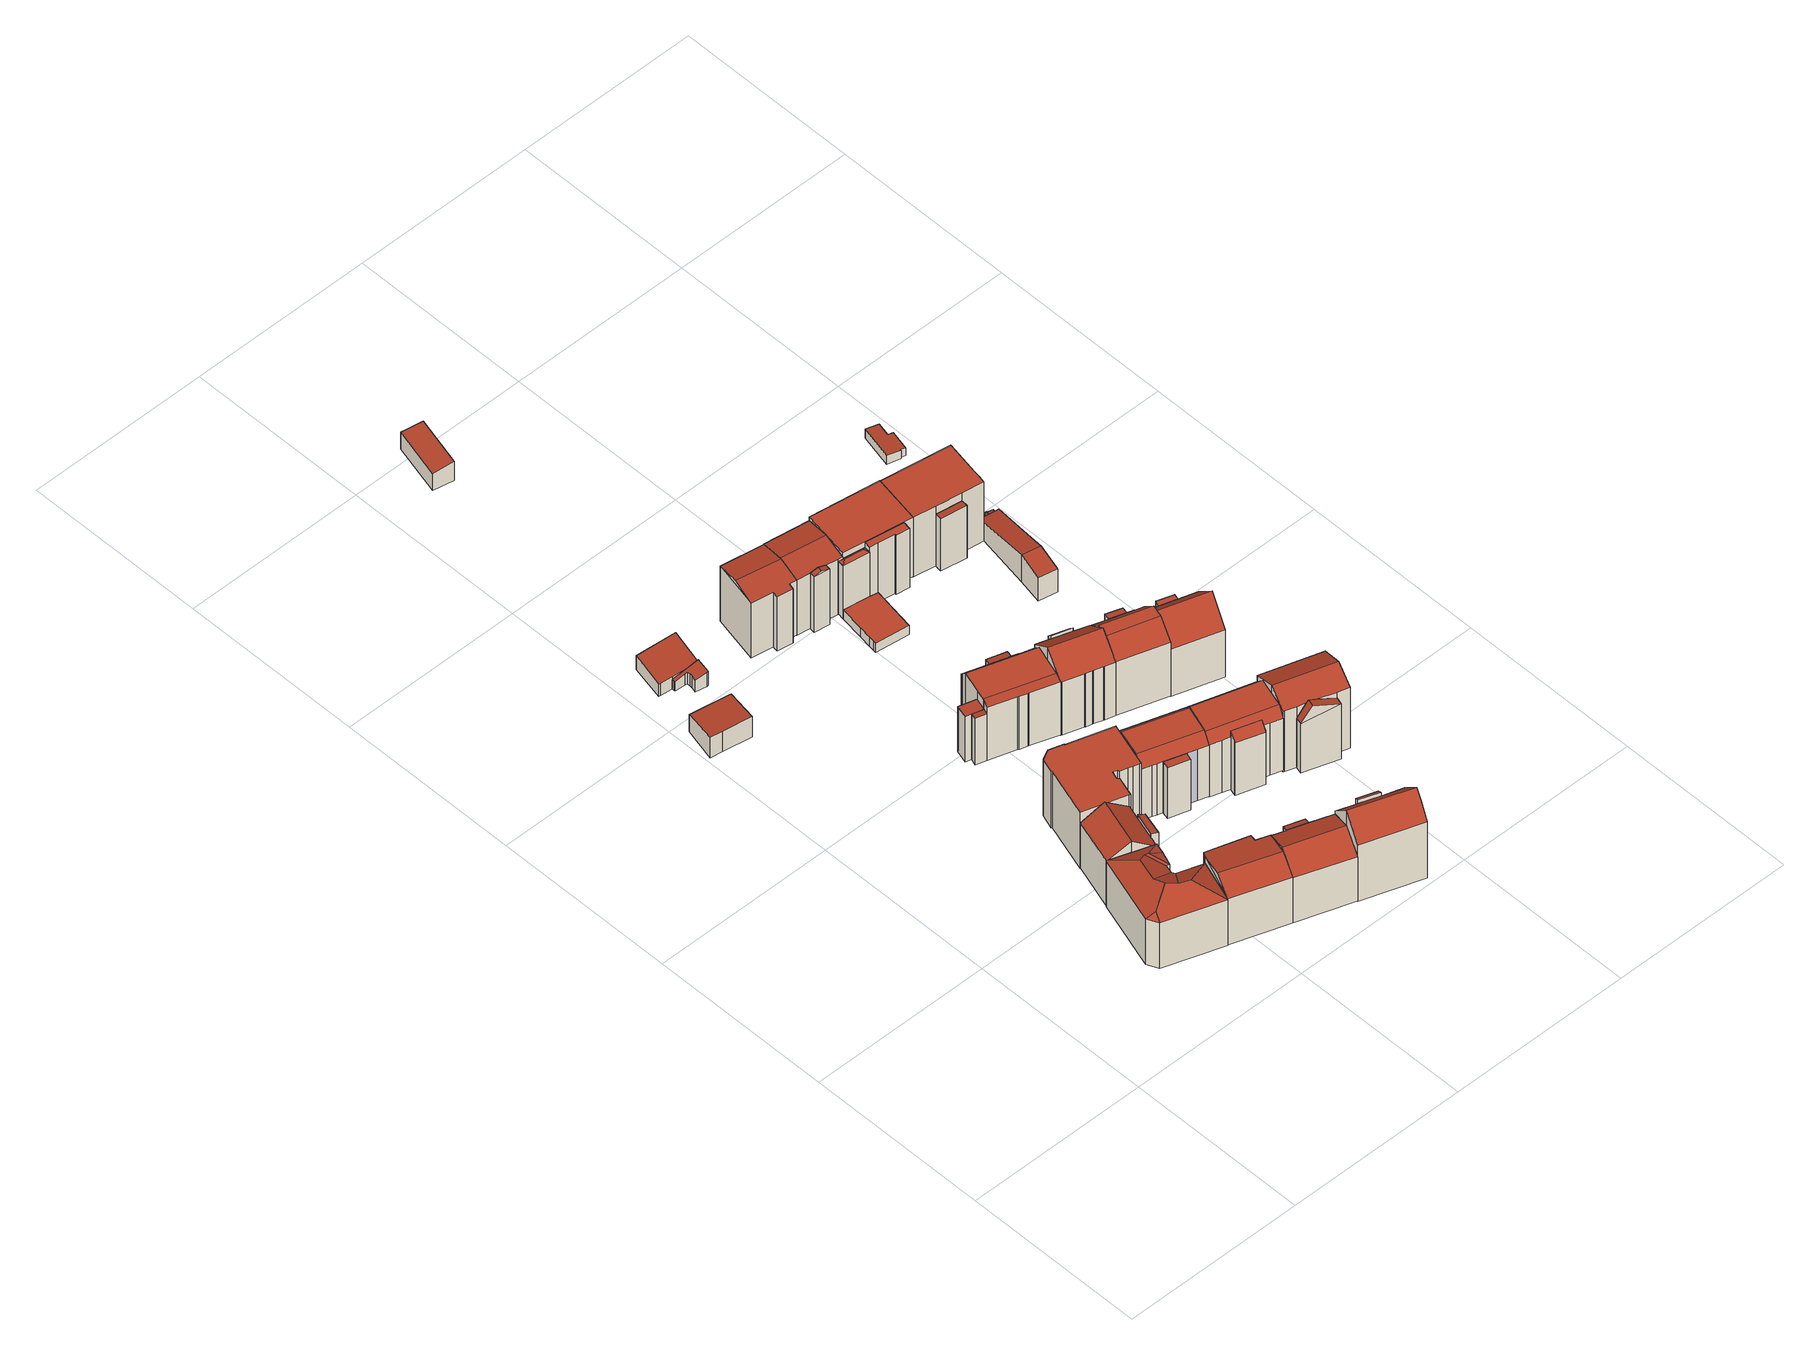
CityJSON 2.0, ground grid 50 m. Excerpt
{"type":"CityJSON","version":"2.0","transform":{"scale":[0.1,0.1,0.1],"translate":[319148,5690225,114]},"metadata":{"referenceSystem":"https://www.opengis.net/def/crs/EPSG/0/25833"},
"CityObjects":{
"building1":{"type":"Building","attributes":{"Dachtyp_tdc":"tdcFreeFormRoof","Gemeindeschluessel":14713000,"Dachneigung":29.06,"QualitaetDacherkennung":22,"Geometrietyp2DReferenz":"3000","function":"31001_9998","roofType":"5000","measuredHeight":18.63},"geometry":[{"type":"MultiSurface","lod":"2","boundaries":[[[0,1,2,3]],[[4,5,0,3,6]],[[7,8,4,6,9]],[[10,7,9,11]],[[12,10,11]],[[10,12,13]],[[14,8,7,10,13,15]],[[14,15,16]],[[17,5,4,8,14,16,18]],[[17,18,19]],[[20,21,22,23,24,25,26,27,28,29,30,31,32]],[[33,34,31,30]],[[34,19,32,31]],[[19,18,20,32]],[[35,1,0,5,17,19,34]],[[35,34,33]],[[1,35,33,2]],[[18,16,21,20]],[[16,15,22,21]],[[15,13,23,22]],[[13,12,24,23]],[[12,11,25,24]],[[11,9,26,25]],[[9,6,27,26]],[[6,3,28,27]],[[3,2,29,28]],[[2,33,30,29]]],"semantics":{"surfaces":[{"type":"RoofSurface"},{"type":"GroundSurface"},{"type":"WallSurface"}],"values":[0,0,0,0,0,0,0,0,0,0,1,2,2,2,0,0,0,2,2,2,2,2,2,2,2,2,2]}}]},
"building2":{"type":"Building","attributes":{"Dachtyp_tdc":"tdcPolyFlatRoof","Gemeindeschluessel":14713000,"Dachneigung":6.32,"QualitaetDacherkennung":71,"Geometrietyp2DReferenz":"3000","function":"31001_9998","roofType":"2100","measuredHeight":6.54},"geometry":[{"type":"MultiSurface","lod":"2","boundaries":[[[36,37,38,39]],[[37,40,41,38]],[[40,42,43,41]],[[42,44,45,43]],[[44,46,47,45]],[[46,36,39,47]],[[46,44,42,40,37,36]],[[39,38,41,43,45,47]]],"semantics":{"surfaces":[{"type":"WallSurface"},{"type":"RoofSurface"},{"type":"GroundSurface"}],"values":[0,0,0,0,0,0,1,2]}}]},
"building3":{"type":"Building","attributes":{"Gemeindeschluessel":14713000,"Geometrietyp2DReferenz":"3000","function":"31001_9998","roofType":"9999"},"children":["building3-1","building3-2"]},
"building3-1":{"type":"BuildingPart","attributes":{"Dachtyp_tdc":"tdcPolyFlatRoof","Dachneigung":18.7,"QualitaetDacherkennung":72,"Geometrietyp2DReferenz":"3000","roofType":"2100","measuredHeight":15.32},"parents":["building3"],"geometry":[{"type":"MultiSurface","lod":"2","boundaries":[[[48,49,50,51,52]],[[53,54,55]],[[53,56,57,54]],[[56,48,52,57]],[[56,53,58,49,48]],[[52,51,59,54,57]],[[60,50,49,58]],[[60,59,51,50]],[[53,55,60,58]],[[55,54,59,60]]],"semantics":{"surfaces":[{"type":"WallSurface"},{"type":"RoofSurface"},{"type":"GroundSurface"},{"type":"ClosureSurface"}],"values":[0,0,0,0,1,2,0,3,0,3]}}]},
"building3-2":{"type":"BuildingPart","attributes":{"Dachtyp_tdc":"tdcGableRoof","Dachneigung":34.85,"QualitaetDacherkennung":72,"Geometrietyp2DReferenz":"3000","roofType":"3100","measuredHeight":18.35},"parents":["building3"],"geometry":[{"type":"MultiSurface","lod":"2","boundaries":[[[50,61,23,51]],[[61,62,63,23]],[[62,64,22,63]],[[64,65,66,22]],[[65,67,68,66]],[[67,69,70,68]],[[69,71,54,70]],[[71,55,54]],[[67,65,64,62]],[[62,61,50,60,55,71,69,67]],[[59,51,23,63,22,66,68,70,54]],[[60,59,54,55]],[[50,51,59,60]]],"semantics":{"surfaces":[{"type":"WallSurface"},{"type":"RoofSurface"},{"type":"GroundSurface"},{"type":"ClosureSurface"}],"values":[0,0,0,0,0,0,0,0,1,1,2,3,3]}}]},
"building4":{"type":"Building","attributes":{"Dachtyp_tdc":"tdcFreeFormRoof","Gemeindeschluessel":14713000,"Dachneigung":10.19,"QualitaetDacherkennung":43,"Geometrietyp2DReferenz":"3000","function":"31001_9998","roofType":"5000","measuredHeight":18.12},"geometry":[{"type":"MultiSurface","lod":"2","boundaries":[[[72,73,74,75]],[[73,33,30,74]],[[33,76,29,30]],[[76,77,78,29]],[[77,79,80,78]],[[79,81,82,80]],[[81,72,75,82]],[[73,83,84,33]],[[83,72,81,79,77,76,84]],[[76,33,84]],[[73,72,83]],[[75,74,30,29,78,80,82]]],"semantics":{"surfaces":[{"type":"WallSurface"},{"type":"RoofSurface"},{"type":"GroundSurface"}],"values":[0,0,0,0,0,0,0,1,1,0,0,2]}}]},
"building5":{"type":"Building","attributes":{"Gemeindeschluessel":14713000,"Geometrietyp2DReferenz":"3000","function":"31001_9998","roofType":"9999"},"children":["building5-1","building5-2"]},
"building5-1":{"type":"BuildingPart","attributes":{"Dachtyp_tdc":"tdcPolyFlatRoof","Dachneigung":11.59,"QualitaetDacherkennung":57,"Geometrietyp2DReferenz":"3000","roofType":"2100","measuredHeight":4.47},"parents":["building5"],"geometry":[{"type":"MultiSurface","lod":"2","boundaries":[[[85,86,87,88,89]],[[86,90,91,87]],[[90,92,93,91]],[[92,94,95,93]],[[94,96,97,95]],[[96,98,99,97]],[[98,100,101,99]],[[100,102,103,101]],[[102,104,105,103]],[[104,106,107,105]],[[106,104,102,100,98,96,94,92,90,86,85,108]],[[88,87,91,93,95,97,99,101,103,105,107]],[[89,108,85]],[[88,107,106,108,89]]],"semantics":{"surfaces":[{"type":"WallSurface"},{"type":"RoofSurface"},{"type":"GroundSurface"},{"type":"ClosureSurface"}],"values":[0,0,0,0,0,0,0,0,0,0,1,2,0,3]}}]},
"building5-2":{"type":"BuildingPart","attributes":{"Dachtyp_tdc":"tdcPolyFlatRoof","Dachneigung":3.68,"QualitaetDacherkennung":69,"Geometrietyp2DReferenz":"3000","roofType":"2100","measuredHeight":4.4},"parents":["building5"],"geometry":[{"type":"MultiSurface","lod":"2","boundaries":[[[109,89,88,110]],[[111,107,106]],[[111,112,113,107]],[[112,114,115,113]],[[114,116,117,115]],[[116,109,110,117]],[[116,114,112,111,108,89,109]],[[110,88,107,113,115,117]],[[106,108,111]],[[107,88,89,108,106]]],"semantics":{"surfaces":[{"type":"WallSurface"},{"type":"RoofSurface"},{"type":"GroundSurface"},{"type":"ClosureSurface"}],"values":[0,0,0,0,0,0,1,2,0,3]}}]},
"building6":{"type":"Building","attributes":{"Dachtyp_tdc":"tdcPolyFlatRoof","Gemeindeschluessel":14713000,"Dachneigung":0,"QualitaetDacherkennung":52,"Geometrietyp2DReferenz":"3000","function":"31001_9998","roofType":"1000","measuredHeight":18.14},"geometry":[{"type":"MultiSurface","lod":"2","boundaries":[[[118,119,120,121]],[[119,122,123,120]],[[122,124,125,123]],[[124,126,127,125]],[[126,128,129,127]],[[128,130,131,129]],[[130,132,133,131]],[[132,134,135,133]],[[134,136,137,135]],[[136,138,139,137]],[[138,140,141,139]],[[140,142,143,141]],[[142,144,145,143]],[[144,146,147,145]],[[146,148,149,147]],[[148,150,151,149]],[[150,152,153,151]],[[152,154,155,153]],[[154,118,121,155]],[[154,152,150,148,146,144,142,140,138,136,134,132,130,128,126,124,122,119,118]],[[121,120,123,125,127,129,131,133,135,137,139,141,143,145,147,149,151,153,155]]],"semantics":{"surfaces":[{"type":"WallSurface"},{"type":"RoofSurface"},{"type":"GroundSurface"}],"values":[0,0,0,0,0,0,0,0,0,0,0,0,0,0,0,0,0,0,0,1,2]}}]},
"building7":{"type":"Building","attributes":{"Gemeindeschluessel":14713000,"Geometrietyp2DReferenz":"3000","function":"31001_9998","roofType":"9999"},"children":["building7-1","building7-2"]},
"building7-1":{"type":"BuildingPart","attributes":{"Dachtyp_tdc":"tdcPolyFlatRoof","Dachneigung":17.5,"QualitaetDacherkennung":66,"Geometrietyp2DReferenz":"3000","roofType":"2100","measuredHeight":16.53},"parents":["building7"],"geometry":[{"type":"MultiSurface","lod":"2","boundaries":[[[156,157,158,159]],[[160,161,162,163]],[[161,156,159,162]],[[161,160,157,156]],[[159,158,163,162]],[[163,158,157,160]]],"semantics":{"surfaces":[{"type":"WallSurface"},{"type":"RoofSurface"},{"type":"GroundSurface"},{"type":"ClosureSurface"}],"values":[0,0,0,1,2,3]}}]},
"building7-2":{"type":"BuildingPart","attributes":{"Dachtyp_tdc":"tdcGableRoof","Dachneigung":35.8,"QualitaetDacherkennung":86,"Geometrietyp2DReferenz":"3000","roofType":"3100","measuredHeight":18.59},"parents":["building7"],"geometry":[{"type":"MultiSurface","lod":"2","boundaries":[[[164,165,158,157]],[[164,166,167,165]],[[166,168,169,167]],[[168,170,171,169]],[[170,172,173,171]],[[172,174,175,173]],[[174,176,177,175]],[[176,160,163,177]],[[172,170,168,166]],[[166,164,157,160,176,174,172]],[[163,158,165,167,169,171,173,175,177]],[[157,158,163,160]]],"semantics":{"surfaces":[{"type":"WallSurface"},{"type":"RoofSurface"},{"type":"GroundSurface"},{"type":"ClosureSurface"}],"values":[0,0,0,0,0,0,0,0,1,1,2,3]}}]},
"building8":{"type":"Building","attributes":{"Gemeindeschluessel":14713000,"Geometrietyp2DReferenz":"3000","function":"31001_9998","roofType":"9999"},"children":["building8-1","building8-2","building8-3","building8-4"]},
"building8-1":{"type":"BuildingPart","attributes":{"Dachtyp_tdc":"tdcCutGableRoof","Dachneigung":0.304,"QualitaetDacherkennung":62,"Geometrietyp2DReferenz":"3000","roofType":"9999","measuredHeight":17.68},"parents":["building8"],"geometry":[{"type":"MultiSurface","lod":"2","boundaries":[[[178,179,180]],[[178,181,182,179]],[[183,184,185,186,187,188,189,190,191]],[[192,193,194,195,196,197,198,181]],[[191,192,181,178,183]],[[182,199,200,201,202,203,204,205,206,207,208,209,210,211,212,213,214,179]],[[181,198,199,182]],[[198,197,200,199]],[[197,196,201,200]],[[196,195,202,201]],[[194,193,204,203]],[[193,192,205,204]],[[192,191,206,205]],[[191,190,207,206]],[[190,189,208,207]],[[189,188,209,208]],[[188,187,210,209]],[[187,186,211,210]],[[186,185,215,212,211]],[[180,216,183,178]],[[179,214,216,180]],[[194,203,202,195]],[[217,215,185,184,218]],[[217,213,212,215]],[[216,218,184,183]],[[213,217,218,216,214]]],"semantics":{"surfaces":[{"type":"WallSurface"},{"type":"RoofSurface"},{"type":"GroundSurface"},{"type":"ClosureSurface"}],"values":[0,0,1,1,1,2,0,0,0,0,0,0,0,0,0,0,0,0,0,0,3,3,0,3,0,3]}}]},
"building8-2":{"type":"BuildingPart","attributes":{"Dachtyp_tdc":"tdcPolyFlatRoof","Dachneigung":9.17,"QualitaetDacherkennung":24,"Geometrietyp2DReferenz":"3000","roofType":"2100","measuredHeight":14.98},"parents":["building8"],"geometry":[{"type":"MultiSurface","lod":"2","boundaries":[[[215,219,220,212]],[[219,221,222,223,220]],[[221,219,215,217,224]],[[213,212,220,223]],[[212,213,217,215]],[[224,222,221]],[[213,223,222,224,217]]],"semantics":{"surfaces":[{"type":"WallSurface"},{"type":"RoofSurface"},{"type":"GroundSurface"},{"type":"ClosureSurface"}],"values":[0,0,1,2,3,0,3]}}]},
"building8-3":{"type":"BuildingPart","attributes":{"Dachtyp_tdc":"tdcPolyFlatRoof","Dachneigung":3,"QualitaetDacherkennung":56,"Geometrietyp2DReferenz":"3000","roofType":"2100","measuredHeight":14.78},"parents":["building8"],"geometry":[{"type":"MultiSurface","lod":"2","boundaries":[[[225,180,179,226]],[[222,227,228,223]],[[227,225,226,228]],[[227,222,224,218,216,180,225]],[[226,179,214,213,223,228]],[[214,179,180,216]],[[213,214,216,218,217]],[[224,217,218]],[[222,223,213,217,224]]],"semantics":{"surfaces":[{"type":"WallSurface"},{"type":"RoofSurface"},{"type":"GroundSurface"},{"type":"ClosureSurface"}],"values":[0,0,0,1,2,3,3,0,3]}}]},
"building8-4":{"type":"BuildingPart","attributes":{"Dachtyp_tdc":"tdcPolyFlatRoof","Dachneigung":8.2,"QualitaetDacherkennung":64,"Geometrietyp2DReferenz":"3000","roofType":"2100","measuredHeight":15.53},"parents":["building8"],"geometry":[{"type":"MultiSurface","lod":"2","boundaries":[[[229,202,195]],[[229,230,231,202]],[[230,232,233,231]],[[232,234,235,236,233]],[[237,194,203,194]],[[234,232,230,229,237]],[[236,202,231,233,236,203]],[[229,195,235,194,237]],[[235,236,203,194]],[[195,202,236,235]],[[194,235,234,237]]],"semantics":{"surfaces":[{"type":"WallSurface"},{"type":"RoofSurface"},{"type":"GroundSurface"},{"type":"ClosureSurface"}],"values":[0,0,0,0,0,1,2,0,3,3,0]}}]},
"building9":{"type":"Building","attributes":{"Dachtyp_tdc":"tdcFreeFormRoof","Gemeindeschluessel":14713000,"Dachneigung":11.54,"QualitaetDacherkennung":62,"Geometrietyp2DReferenz":"3000","function":"31001_9998","roofType":"5000","measuredHeight":18.93},"geometry":[{"type":"MultiSurface","lod":"2","boundaries":[[[238,239,240,241]],[[239,242,243,240]],[[242,244,245,243]],[[244,246,247,245]],[[246,248,249,247]],[[248,250,251,249]],[[250,252,253,251]],[[252,238,241,253]],[[239,238,252,250,248,254,255,242]],[[254,246,244,255]],[[244,242,255]],[[248,246,254]],[[241,240,243,245,247,249,251,253]]],"semantics":{"surfaces":[{"type":"WallSurface"},{"type":"RoofSurface"},{"type":"GroundSurface"}],"values":[0,0,0,0,0,0,0,0,1,1,0,0,2]}}]},
"building10":{"type":"Building","attributes":{"Gemeindeschluessel":14713000,"Geometrietyp2DReferenz":"3000","function":"31001_9998","roofType":"9999"},"children":["building10-1","building10-2"]},
"building10-1":{"type":"BuildingPart","attributes":{"Dachtyp_tdc":"tdcCutGableRoof","Dachneigung":0.25,"QualitaetDacherkennung":69,"Geometrietyp2DReferenz":"3000","roofType":"9999","measuredHeight":18.93},"parents":["building10"],"geometry":[{"type":"MultiSurface","lod":"2","boundaries":[[[256,257,258,259]],[[257,260,261,258]],[[260,262,263,261]],[[262,264,265,263]],[[264,266,267,265]],[[268,269,270,271]],[[269,272,273,270]],[[272,274,275,273]],[[274,276,277,275]],[[276,278,279,277]],[[278,280,281,279]],[[280,256,259,281]],[[260,257,256,280]],[[278,276,274,272,269,268,266,264,262]],[[280,278,262,260]],[[259,258,261,263,265,267,271,270,273,275,277,279,281]],[[268,271,267,266]]],"semantics":{"surfaces":[{"type":"WallSurface"},{"type":"RoofSurface"},{"type":"GroundSurface"},{"type":"ClosureSurface"}],"values":[0,0,0,0,0,0,0,0,0,0,0,0,1,1,1,2,3]}}]},
"building10-2":{"type":"BuildingPart","attributes":{"Dachtyp_tdc":"tdcPolyFlatRoof","Dachneigung":5.76,"QualitaetDacherkennung":50,"Geometrietyp2DReferenz":"3000","roofType":"2100","measuredHeight":16.48},"parents":["building10"],"geometry":[{"type":"MultiSurface","lod":"2","boundaries":[[[282,283,284,285,286]],[[283,287,288,284]],[[287,289,290,288]],[[289,291,268,271,290]],[[292,266,267,266]],[[291,289,287,283,282,292]],[[285,284,288,290,271,293,267]],[[286,266,292,282]],[[285,267,266,286]],[[266,294,268,291,292]],[[267,293,294,266]],[[293,271,268,294]]],"semantics":{"surfaces":[{"type":"WallSurface"},{"type":"RoofSurface"},{"type":"GroundSurface"},{"type":"ClosureSurface"}],"values":[0,0,0,0,0,1,2,0,3,0,3,3]}}]},
"building11":{"type":"Building","attributes":{"Gemeindeschluessel":14713000,"Geometrietyp2DReferenz":"3000","function":"31001_9998","roofType":"9999"},"children":["building11-1","building11-2"]},
"building11-1":{"type":"BuildingPart","attributes":{"Dachtyp_tdc":"tdcGableRoof","Dachneigung":44.8,"QualitaetDacherkennung":80,"Geometrietyp2DReferenz":"3000","roofType":"3100","measuredHeight":23.71},"parents":["building11"],"geometry":[{"type":"MultiSurface","lod":"2","boundaries":[[[295,296,297,298]],[[296,299,300,297]],[[299,301,302,300]],[[301,303,304,302]],[[303,305,306,304]],[[299,296,295,307,308,309,310]],[[310,305,303,301,299]],[[306,311,312,313,314,298,297,300,302,304]],[[305,310,311,306]],[[310,309,312,311]],[[309,308,313,312]],[[308,307,314,313]],[[298,314,307,295]]],"semantics":{"surfaces":[{"type":"WallSurface"},{"type":"RoofSurface"},{"type":"GroundSurface"},{"type":"ClosureSurface"}],"values":[0,0,0,0,0,1,1,2,0,0,0,0,3]}}]},
"building11-2":{"type":"BuildingPart","attributes":{"Dachtyp_tdc":"tdcPolyFlatRoof","Dachneigung":30.59,"QualitaetDacherkennung":71,"Geometrietyp2DReferenz":"3000","roofType":"2100","measuredHeight":18.54},"parents":["building11"],"geometry":[{"type":"MultiSurface","lod":"2","boundaries":[[[315,316,295,298,317]],[[318,319,320,314,307]],[[319,315,317,320]],[[319,318,316,315]],[[317,298,314,320]],[[318,307,295,316]],[[307,314,298,295]]],"semantics":{"surfaces":[{"type":"WallSurface"},{"type":"RoofSurface"},{"type":"GroundSurface"},{"type":"ClosureSurface"}],"values":[0,0,0,1,2,0,3]}}]},
"building12":{"type":"Building","attributes":{"Dachtyp_tdc":"tdcPolyFlatRoof","Gemeindeschluessel":14713000,"Dachneigung":5.72,"QualitaetDacherkennung":78,"Geometrietyp2DReferenz":"3000","function":"31001_9998","roofType":"2100","measuredHeight":5.97},"geometry":[{"type":"MultiSurface","lod":"2","boundaries":[[[321,322,323,324]],[[322,325,326,323]],[[325,327,328,326]],[[327,329,330,328]],[[329,321,324,330]],[[329,327,325,322,321]],[[324,323,326,328,330]]],"semantics":{"surfaces":[{"type":"WallSurface"},{"type":"RoofSurface"},{"type":"GroundSurface"}],"values":[0,0,0,0,0,1,2]}}]},
"building13":{"type":"Building","attributes":{"Gemeindeschluessel":14713000,"Geometrietyp2DReferenz":"3000","function":"31001_9998","roofType":"9999"},"children":["building13-1","building13-2"]},
"building13-1":{"type":"BuildingPart","attributes":{"Dachtyp_tdc":"tdcHipAndGableRoof","Dachneigung":11.85,"QualitaetDacherkennung":73,"Geometrietyp2DReferenz":"3000","roofType":"5000","measuredHeight":19.07},"parents":["building13"],"geometry":[{"type":"MultiSurface","lod":"2","boundaries":[[[331,248,332,333]],[[248,334,335,332]],[[334,336,337,335]],[[336,338,339,337]],[[338,340,341,339]],[[340,342,343,341]],[[342,344,345,343]],[[340,338,346]],[[338,336,334,346]],[[334,248,331,344,342,340,346]],[[333,332,335,337,339,341,343,345]],[[333,345,344,331]]],"semantics":{"surfaces":[{"type":"WallSurface"},{"type":"RoofSurface"},{"type":"GroundSurface"},{"type":"ClosureSurface"}],"values":[0,0,0,0,0,0,0,1,1,1,2,3]}}]},
"building13-2":{"type":"BuildingPart","attributes":{"Dachtyp_tdc":"tdcGableRoof","Dachneigung":14.71,"QualitaetDacherkennung":30,"Geometrietyp2DReferenz":"3000","roofType":"3100","measuredHeight":18.51},"parents":["building13"],"geometry":[{"type":"MultiSurface","lod":"2","boundaries":[[[347,348,349,345,344]],[[348,350,351,349]],[[350,352,331,333,351]],[[350,348,353]],[[347,352,354]],[[348,347,354,353]],[[352,350,353,354]],[[345,349,351,333]],[[344,331,352,347]],[[344,345,333,331]]],"semantics":{"surfaces":[{"type":"WallSurface"},{"type":"RoofSurface"},{"type":"GroundSurface"},{"type":"ClosureSurface"}],"values":[0,0,0,0,0,1,1,2,0,3]}}]},
"building14":{"type":"Building","attributes":{"Gemeindeschluessel":14713000,"Geometrietyp2DReferenz":"3000","function":"31001_9998","roofType":"9999"},"children":["building14-1","building14-2"]},
"building14-1":{"type":"BuildingPart","attributes":{"Dachtyp_tdc":"tdcPolyFlatRoof","Dachneigung":46.8,"QualitaetDacherkennung":41,"Geometrietyp2DReferenz":"3000","roofType":"2100","measuredHeight":17.59},"parents":["building14"],"geometry":[{"type":"MultiSurface","lod":"2","boundaries":[[[355,356,357,358,359]],[[360,361,362,363,364]],[[361,355,359,362]],[[361,360,356,355]],[[359,358,363,362]],[[364,357,356,360]],[[364,363,358,357]]],"semantics":{"surfaces":[{"type":"WallSurface"},{"type":"RoofSurface"},{"type":"GroundSurface"},{"type":"ClosureSurface"}],"values":[0,0,0,1,2,0,3]}}]},
"building14-2":{"type":"BuildingPart","attributes":{"Dachtyp_tdc":"tdcGableRoof","Dachneigung":39.15,"QualitaetDacherkennung":59,"Geometrietyp2DReferenz":"3000","roofType":"3100","measuredHeight":22.19},"parents":["building14"],"geometry":[{"type":"MultiSurface","lod":"2","boundaries":[[[365,366,367,368]],[[366,369,370,367]],[[369,371,372,370]],[[371,373,374,372]],[[373,375,376,374]],[[375,377,378,376]],[[377,379,380,378]],[[379,381,382,380]],[[381,383,384,382]],[[383,364,363,384]],[[357,385,386,358]],[[385,387,388,386]],[[387,389,390,388]],[[389,391,392,390]],[[391,393,394,392]],[[393,365,368,394]],[[389,387,385,357,364,383,381,379]],[[379,377,375,373,371,369,366,365,393,391,389]],[[368,367,370,372,374,376,378,380,382,384,363,358,386,388,390,392,394]],[[358,363,364,357]]],"semantics":{"surfaces":[{"type":"WallSurface"},{"type":"RoofSurface"},{"type":"GroundSurface"},{"type":"ClosureSurface"}],"values":[0,0,0,0,0,0,0,0,0,0,0,0,0,0,0,0,1,1,2,3]}}]},
"building15":{"type":"Building","attributes":{"Gemeindeschluessel":14713000,"Geometrietyp2DReferenz":"3000","function":"31001_9998","roofType":"9999"},"children":["building15-1","building15-2"]},
"building15-1":{"type":"BuildingPart","attributes":{"Dachtyp_tdc":"tdcPolyFlatRoof","Dachneigung":0,"QualitaetDacherkennung":72,"Geometrietyp2DReferenz":"3000","roofType":"1000","measuredHeight":2.94},"parents":["building15"],"geometry":[{"type":"MultiSurface","lod":"2","boundaries":[[[395,396,397,398]],[[396,399,400,397]],[[399,401,402,400]],[[401,403,404,402]],[[403,405,406,404]],[[405,407,408,406]],[[407,409,410,408]],[[409,411,412,410]],[[411,409,407,405,403,401,399,396,395]],[[398,397,400,402,404,406,408,410,412]],[[398,412,411,395]]],"semantics":{"surfaces":[{"type":"WallSurface"},{"type":"RoofSurface"},{"type":"GroundSurface"},{"type":"ClosureSurface"}],"values":[0,0,0,0,0,0,0,0,1,2,3]}}]},
"building15-2":{"type":"BuildingPart","attributes":{"Dachtyp_tdc":"tdcFreeFormRoof","Dachneigung":37.82,"QualitaetDacherkennung":9,"Geometrietyp2DReferenz":"3000","roofType":"5000","measuredHeight":17.73},"parents":["building15"],"geometry":[{"type":"MultiSurface","lod":"2","boundaries":[[[413,414,415]],[[414,416,417,415]],[[418,419,398,412,420]],[[421,422,419,418]],[[422,416,395,398,419]],[[414,413,420,412,411]],[[413,421,418,420]],[[416,422,417]],[[422,421,413,415,417]],[[414,411,395,416]],[[411,412,398,395]]],"semantics":{"surfaces":[{"type":"RoofSurface"},{"type":"GroundSurface"},{"type":"WallSurface"},{"type":"ClosureSurface"}],"values":[0,0,1,2,2,2,2,0,0,2,3]}}]},
"building16":{"type":"Building","attributes":{"Gemeindeschluessel":14713000,"Geometrietyp2DReferenz":"3000","function":"31001_9998","roofType":"9999"},"children":["building16-1","building16-2"]},
"building16-1":{"type":"BuildingPart","attributes":{"Dachtyp_tdc":"tdcCutGableRoof","Dachneigung":1.59,"QualitaetDacherkennung":69,"Geometrietyp2DReferenz":"3000","roofType":"9999","measuredHeight":19.47},"parents":["building16"],"geometry":[{"type":"MultiSurface","lod":"2","boundaries":[[[423,424,425,426,427,428,429,430]],[[431,432,433,427,426]],[[428,427,433,434]],[[435,432,431,426,425]],[[436,437,438,439,440,441,442,443]],[[435,425,437,436]],[[425,424,438,437]],[[424,423,439,438]],[[430,429,441,440]],[[429,428,442,441]],[[428,434,443,442]],[[434,435,436,443]],[[434,433,432,435]],[[423,430,440,439]]],"semantics":{"surfaces":[{"type":"RoofSurface"},{"type":"WallSurface"},{"type":"GroundSurface"},{"type":"ClosureSurface"}],"values":[0,0,1,1,2,1,1,1,1,1,1,1,0,3]}}]},
"building16-2":{"type":"BuildingPart","attributes":{"Dachtyp_tdc":"tdcPolyFlatRoof","Dachneigung":42.98,"QualitaetDacherkennung":43,"Geometrietyp2DReferenz":"3000","roofType":"2100","measuredHeight":18.77},"parents":["building16"],"geometry":[{"type":"MultiSurface","lod":"2","boundaries":[[[444,445,446,447]],[[445,448,430,440,446]],[[449,450,451,439,423]],[[450,452,453,451]],[[452,444,447,453]],[[452,450,449,448,445,444]],[[447,446,440,439,451,453]],[[423,430,448,449]],[[439,440,430,423]]],"semantics":{"surfaces":[{"type":"WallSurface"},{"type":"RoofSurface"},{"type":"GroundSurface"},{"type":"ClosureSurface"}],"values":[0,0,0,0,0,1,2,0,3]}}]},
"building17":{"type":"Building","attributes":{"Gemeindeschluessel":14713000,"Geometrietyp2DReferenz":"3000","function":"31001_9998","roofType":"9999"},"children":["building17-1","building17-2"]},
"building17-1":{"type":"BuildingPart","attributes":{"Dachtyp_tdc":"tdcPolyFlatRoof","Dachneigung":4.69,"QualitaetDacherkennung":65,"Geometrietyp2DReferenz":"3000","roofType":"2100","measuredHeight":16.5},"parents":["building17"],"geometry":[{"type":"MultiSurface","lod":"2","boundaries":[[[454,455,456,457,458]],[[455,459,460,456]],[[459,461,462,460]],[[461,463,462]],[[461,459,455,454]],[[457,456,460,462]],[[458,463,461,454]],[[458,457,462,463]]],"semantics":{"surfaces":[{"type":"WallSurface"},{"type":"RoofSurface"},{"type":"GroundSurface"},{"type":"ClosureSurface"}],"values":[0,0,0,0,1,2,0,3]}}]},
"building17-2":{"type":"BuildingPart","attributes":{"Dachtyp_tdc":"tdcCutGableRoof","Dachneigung":44.38,"QualitaetDacherkennung":59,"Geometrietyp2DReferenz":"3000","roofType":"9999","measuredHeight":21.03},"parents":["building17"],"geometry":[{"type":"MultiSurface","lod":"2","boundaries":[[[464,465,392,466]],[[465,467,468,392]],[[467,469,470,468]],[[469,471,388,470]],[[471,472,473,388]],[[472,458,457,473]],[[463,474,475,462]],[[474,476,477,475]],[[476,478,479,477]],[[478,480,481,479]],[[480,482,483,481]],[[482,464,466,483]],[[467,465,464,482]],[[480,478,476,474,463,458,472,471,469]],[[482,480,469,467]],[[466,392,468,470,388,473,457,462,475,477,479,481,483]],[[463,462,457,458]]],"semantics":{"surfaces":[{"type":"WallSurface"},{"type":"RoofSurface"},{"type":"GroundSurface"},{"type":"ClosureSurface"}],"values":[0,0,0,0,0,0,0,0,0,0,0,0,1,1,1,2,3]}}]},
"building18":{"type":"Building","attributes":{"Gemeindeschluessel":14713000,"Geometrietyp2DReferenz":"3000","function":"31001_9998","roofType":"9999"},"children":["building18-1","building18-2"]},
"building18-1":{"type":"BuildingPart","attributes":{"Dachtyp_tdc":"tdcPolyFlatRoof","Dachneigung":0,"QualitaetDacherkennung":60,"Geometrietyp2DReferenz":"3000","roofType":"1000","measuredHeight":18.99},"parents":["building18"],"geometry":[{"type":"MultiSurface","lod":"2","boundaries":[[[484,485,486,339]],[[485,487,488,486]],[[487,489,490,488]],[[489,491,490]],[[492,493,494]],[[492,495,341,493]],[[495,484,339,341]],[[495,492,489,487,485,484]],[[339,486,488,490,493,341]],[[494,491,489,492]],[[494,493,490,491]]],"semantics":{"surfaces":[{"type":"WallSurface"},{"type":"RoofSurface"},{"type":"GroundSurface"},{"type":"ClosureSurface"}],"values":[0,0,0,0,0,0,0,1,2,0,3]}}]},
"building18-2":{"type":"BuildingPart","attributes":{"Dachtyp_tdc":"tdcPolyFlatRoof","Dachneigung":0,"QualitaetDacherkennung":33,"Geometrietyp2DReferenz":"3000","roofType":"1000","measuredHeight":18.9},"parents":["building18"],"geometry":[{"type":"MultiSurface","lod":"2","boundaries":[[[491,496,497,490]],[[496,498,499,497]],[[498,500,501,499]],[[500,502,503,501]],[[502,504,505,503]],[[504,494,493,505]],[[504,502,500,498,496,491,494]],[[493,490,497,499,501,503,505]],[[490,493,494,491]]],"semantics":{"surfaces":[{"type":"WallSurface"},{"type":"RoofSurface"},{"type":"GroundSurface"},{"type":"ClosureSurface"}],"values":[0,0,0,0,0,0,1,2,3]}}]},
"building19":{"type":"Building","attributes":{"Gemeindeschluessel":14713000,"Geometrietyp2DReferenz":"3000","function":"31001_9998","roofType":"9999"},"children":["building19-1","building19-2"]},
"building19-1":{"type":"BuildingPart","attributes":{"Dachtyp_tdc":"tdcGableRoof","Dachneigung":20.53,"QualitaetDacherkennung":7,"Geometrietyp2DReferenz":"3000","roofType":"3100","measuredHeight":20.27},"parents":["building19"],"geometry":[{"type":"MultiSurface","lod":"2","boundaries":[[[506,507,508,509]],[[510,511,512,513]],[[511,506,509,512]],[[506,511,514]],[[507,506,514,515,516]],[[511,510,517,515,514]],[[509,508,513,512]],[[513,508,507,510]],[[516,515,517]],[[507,516,517,510]]],"semantics":{"surfaces":[{"type":"WallSurface"},{"type":"RoofSurface"},{"type":"GroundSurface"},{"type":"ClosureSurface"}],"values":[0,0,0,0,1,1,2,3,0,3]}}]},
"building19-2":{"type":"BuildingPart","attributes":{"Dachtyp_tdc":"tdcGableRoof","Dachneigung":23.47,"QualitaetDacherkennung":65,"Geometrietyp2DReferenz":"3000","roofType":"3100","measuredHeight":22.25},"parents":["building19"],"geometry":[{"type":"MultiSurface","lod":"2","boundaries":[[[518,508,507]],[[518,519,520,508]],[[519,521,522,520]],[[521,523,524,522]],[[523,525,526,524]],[[525,527,528,526]],[[527,529,530,528]],[[529,531,532,530]],[[531,533,510,513,532]],[[529,527,525,523]],[[523,521,519,518,516,517,533,531,529]],[[508,520,522,524,526,528,530,532,513]],[[507,516,518]],[[517,510,533]],[[507,508,513,510]],[[507,510,517,516]]],"semantics":{"surfaces":[{"type":"WallSurface"},{"type":"RoofSurface"},{"type":"GroundSurface"},{"type":"ClosureSurface"}],"values":[0,0,0,0,0,0,0,0,0,1,1,2,0,0,3,3]}}]},
"building20":{"type":"Building","attributes":{"Gemeindeschluessel":14713000,"Geometrietyp2DReferenz":"3000","function":"31001_9998","roofType":"9999"},"children":["building20-1","building20-2"]},
"building20-1":{"type":"BuildingPart","attributes":{"Dachtyp_tdc":"tdcGableRoof","Dachneigung":44.13,"QualitaetDacherkennung":68,"Geometrietyp2DReferenz":"3000","roofType":"3100","measuredHeight":21.42},"parents":["building20"],"geometry":[{"type":"MultiSurface","lod":"2","boundaries":[[[534,535,536,537]],[[535,538,539,536]],[[538,540,541,539]],[[540,542,543,541]],[[542,544,545,543]],[[544,546,547,545]],[[546,548,549,547]],[[544,542,540,538]],[[538,535,534,548,546,544]],[[537,536,539,541,543,545,547,549]],[[534,537,549,548]]],"semantics":{"surfaces":[{"type":"WallSurface"},{"type":"RoofSurface"},{"type":"GroundSurface"},{"type":"ClosureSurface"}],"values":[0,0,0,0,0,0,0,1,1,2,3]}}]},
"building20-2":{"type":"BuildingPart","attributes":{"Dachtyp_tdc":"tdcPolyFlatRoof","Dachneigung":0,"QualitaetDacherkennung":73,"Geometrietyp2DReferenz":"3000","roofType":"1000","measuredHeight":15.12},"parents":["building20"],"geometry":[{"type":"MultiSurface","lod":"2","boundaries":[[[550,549,548]],[[550,551,552,549]],[[551,553,554,552]],[[553,555,534,537,554]],[[555,553,551,550]],[[549,552,554,537]],[[548,534,555,550]],[[548,549,537,534]]],"semantics":{"surfaces":[{"type":"WallSurface"},{"type":"RoofSurface"},{"type":"GroundSurface"},{"type":"ClosureSurface"}],"values":[0,0,0,0,1,2,0,3]}}]},
"building21":{"type":"Building","attributes":{"Gemeindeschluessel":14713000,"Geometrietyp2DReferenz":"3000","function":"31001_9998","roofType":"9999"},"children":["building21-1","building21-2"]},
"building21-1":{"type":"BuildingPart","attributes":{"Dachtyp_tdc":"tdcPolyFlatRoof","Dachneigung":0,"QualitaetDacherkennung":58,"Geometrietyp2DReferenz":"3000","roofType":"1000","measuredHeight":19.09},"parents":["building21"],"geometry":[{"type":"MultiSurface","lod":"2","boundaries":[[[556,557,558,559]],[[557,560,561,558]],[[560,562,563,561]],[[562,564,565,566,563]],[[567,568,569]],[[567,570,571,568]],[[570,572,573,571]],[[572,556,559,573]],[[572,570,567,574,564,562,560,557,556]],[[559,558,561,563,566,575,568,571,573]],[[576,565,564,574]],[[576,575,566,565]],[[569,576,574,567]],[[569,568,575,576]]],"semantics":{"surfaces":[{"type":"WallSurface"},{"type":"RoofSurface"},{"type":"GroundSurface"},{"type":"ClosureSurface"}],"values":[0,0,0,0,0,0,0,0,1,2,0,3,0,3]}}]},
"building21-2":{"type":"BuildingPart","attributes":{"Dachtyp_tdc":"tdcPolyFlatRoof","Dachneigung":7.25,"QualitaetDacherkennung":20,"Geometrietyp2DReferenz":"3000","roofType":"2100","measuredHeight":16.81},"parents":["building21"],"geometry":[{"type":"MultiSurface","lod":"2","boundaries":[[[565,577,578,566]],[[577,579,580,578]],[[579,569,568,580]],[[569,579,577,565,576]],[[575,566,578,580,568]],[[566,575,576,565]],[[575,568,569,576]]],"semantics":{"surfaces":[{"type":"WallSurface"},{"type":"RoofSurface"},{"type":"GroundSurface"},{"type":"ClosureSurface"}],"values":[0,0,0,1,2,3,3]}}]},
"building22":{"type":"Building","attributes":{"Gemeindeschluessel":14713000,"Dachtyp_tdc":"tdcGableRoof","Dachneigung":10.76,"QualitaetDacherkennung":14,"Geometrietyp2DReferenz":"3000","function":"31001_9998","roofType":"3100","measuredHeight":8.72},"geometry":[{"type":"MultiSurface","lod":"2","boundaries":[[[581,582,583,584]],[[582,585,586,583]],[[585,587,588,586]],[[587,589,590,588]],[[589,591,592,590]],[[591,593,594,592]],[[593,595,596,594]],[[595,597,598,596]],[[597,599,600,598]],[[599,601,602,600]],[[601,603,604,602]],[[603,581,584,604]],[[599,597,595,593,591]],[[591,589,587,585,582,581,603,601,599]],[[584,583,586,588,590,592,594,596,598,600,602,604]]],"semantics":{"surfaces":[{"type":"WallSurface"},{"type":"RoofSurface"},{"type":"GroundSurface"}],"values":[0,0,0,0,0,0,0,0,0,0,0,0,1,1,2]}}]},
"building23":{"type":"Building","attributes":{"Dachtyp_tdc":"tdcFreeFormRoof","Gemeindeschluessel":14713000,"Dachneigung":22.82,"QualitaetDacherkennung":40,"Geometrietyp2DReferenz":"3000","function":"31001_9998","roofType":"5000","measuredHeight":4.55},"geometry":[{"type":"MultiSurface","lod":"2","boundaries":[[[605,606,607,608]],[[606,609,610,607]],[[609,611,612,610]],[[611,605,608,612]],[[613,611,609]],[[614,613,609,606]],[[614,606,605]],[[613,614,605,611]],[[608,607,610,612]]],"semantics":{"surfaces":[{"type":"WallSurface"},{"type":"RoofSurface"},{"type":"GroundSurface"}],"values":[0,0,0,0,1,1,1,1,2]}}]},
"building24":{"type":"Building","attributes":{"Dachtyp_tdc":"tdcPolyFlatRoof","Gemeindeschluessel":14713000,"Dachneigung":14.42,"QualitaetDacherkennung":36,"Geometrietyp2DReferenz":"3000","function":"31001_9998","roofType":"2100","measuredHeight":4.04},"geometry":[{"type":"MultiSurface","lod":"2","boundaries":[[[615,611,584,583]],[[611,616,617,584]],[[616,618,619,617]],[[618,620,621,619]],[[620,622,623,621]],[[622,615,583,623]],[[622,620,618,616,611,615]],[[583,584,617,619,621,623]]],"semantics":{"surfaces":[{"type":"WallSurface"},{"type":"RoofSurface"},{"type":"GroundSurface"}],"values":[0,0,0,0,0,0,1,2]}}]},
"building25":{"type":"Building","attributes":{"Dachtyp_tdc":"tdcPolyFlatRoof","Gemeindeschluessel":14713000,"Dachneigung":6.46,"QualitaetDacherkennung":80,"Geometrietyp2DReferenz":"3000","function":"31001_9998","roofType":"2100","measuredHeight":3.04},"geometry":[{"type":"MultiSurface","lod":"2","boundaries":[[[624,625,626,627]],[[625,628,629,626]],[[628,630,631,629]],[[630,632,633,631]],[[632,634,635,633]],[[634,636,637,635]],[[636,638,639,637]],[[638,624,627,639]],[[638,636,634,632,630,628,625,624]],[[627,626,629,631,633,635,637,639]]],"semantics":{"surfaces":[{"type":"WallSurface"},{"type":"RoofSurface"},{"type":"GroundSurface"}],"values":[0,0,0,0,0,0,0,0,1,2]}}]}
},
"vertices":[
[365,251,205],[394,240,205],[472,278,171],[405,301,171],[337,301,203],[342,269,210],[399,310,171],[381,376,191],[356,364,202],[405,332,171],[391,373,191],[414,330,171],[427,367,171],[436,395,171],[321,434,172],[321,435,171],[320,435,171],[283,239,184],[261,247,171],[275,217,171],[261,247,24],[320,435,24],[321,435,24],[436,395,24],[427,367,24],[414,330,24],[405,332,24],[399,310,24],[405,301,24],[472,278,24],[433,165,24],[432,163,24],[275,217,24],[433,165,171],[432,163,171],[430,166,173],
[115,1353,86],[37,1366,86],[37,1366,21],[115,1353,21],[4,1371,86],[4,1371,21],[25,1461,76],[25,1461,21],[133,1443,76],[133,1443,21],[136,1442,76],[136,1442,21],
[463,417,171],[446,422,176],[446,422,164],[446,422,24],[463,417,24],[464,485,177],[464,485,24],[464,485,165],[481,479,171],[481,479,24],[445,423,177],[445,423,24],[445,423,164],
[436,395,164],[378,415,207],[378,415,24],[321,435,168],[361,561,168],[361,561,24],[418,543,207],[418,543,24],[476,524,165],[476,524,24],[464,485,164],
[623,226,192],[583,113,171],[583,113,24],[623,226,24],[472,278,193],[481,292,190],[481,292,24],[592,257,189],[592,257,24],[587,238,193],[587,238,24],[600,162,205],[450,214,205],
[167,1579,59],[158,1538,59],[158,1538,14],[167,1579,14],[167,1579,52],[154,1538,58],[154,1538,14],[123,1543,52],[123,1543,14],[127,1557,52],[127,1557,14],[128,1565,52],[128,1565,14],[127,1573,51],[127,1573,14],[122,1574,50],[122,1574,14],[93,1576,44],[93,1576,14],[92,1579,44],[92,1579,14],[93,1586,44],[93,1586,14],[133,1582,52],
[189,1675,58],[189,1675,14],[93,1586,52],[61,1589,52],[61,1589,14],[55,1590,52],[55,1590,14],[77,1684,58],[77,1684,14],
[361,561,201],[403,694,201],[403,694,20],[361,561,20],[401,695,201],[401,695,20],[414,734,201],[414,734,20],[441,748,201],[441,748,20],[480,736,201],[480,736,20],[479,734,201],[479,734,20],[600,696,201],[600,696,20],[562,575,201],[562,575,20],[558,576,201],[558,576,20],[542,581,201],[542,581,20],[531,585,201],[531,585,20],[511,591,201],[511,591,20],[509,596,201],[509,596,20],[498,600,201],[498,600,20],[491,582,201],[491,582,20],[496,575,201],[496,575,20],[479,523,201],[479,523,20],[476,524,201],[476,524,20],
[718,214,184],[712,196,190],[712,196,25],[718,214,25],[660,214,190],[667,231,184],[667,231,25],[660,214,25],
[772,175,190],[772,175,25],[752,117,211],[752,117,25],[732,61,168],[732,61,25],[583,113,169],[583,113,25],[603,168,211],[603,168,25],[623,226,190],[623,226,25],[660,213,190],[660,213,25],
[456,990,198],[456,990,22],[456,990,170],[473,1043,199],[473,1043,22],[447,961,198],[446,957,197],[440,940,192],[511,917,192],[514,916,192],[535,909,192],[538,908,192],[611,884,192],[618,905,198],[645,988,199],[652,1010,175],[614,1022,175],[545,1044,176],[527,1050,176],[480,1065,176],[478,1058,183],[478,1058,22],[480,1065,22],[527,1050,22],[545,1044,22],[614,1022,22],[652,1010,22],[645,988,22],[618,905,22],[611,884,22],[538,908,22],[535,909,22],[514,916,22],[511,917,22],[440,940,22],[446,957,22],[447,961,22],[440,940,172],[447,961,170],[446,957,169],[446,957,170],
[411,949,172],[411,949,22],[417,966,169],[417,966,168],[417,966,22],[431,961,169],
[412,1005,167],[412,1005,22],[401,971,167],[401,971,22],
[545,1044,177],[551,1061,174],[551,1061,22],[602,1045,174],[602,1045,22],[597,1028,177],[597,1028,175],[597,1028,22],[614,1022,177],
[343,1510,184],[345,1525,187],[345,1525,11],[343,1510,11],[286,1534,187],[286,1534,11],[315,1663,188],[315,1663,11],[431,1645,187],[431,1645,11],[407,1515,187],[407,1515,11],[388,1518,187],[388,1518,11],[385,1504,184],[385,1504,11],[419,1577,200],[301,1599,200],
[600,696,182],[760,644,182],[760,644,18],[600,696,18],[751,618,208],[751,618,18],[729,548,207],[729,548,18],[721,524,182],[721,524,18],[694,532,182],[694,532,18],[613,558,182],[613,559,182],[613,559,18],[613,558,18],[599,563,182],[599,563,18],[588,567,182],[588,567,18],[562,575,182],[562,575,18],[570,600,207],[570,600,18],[592,670,208],[592,670,18],
[668,540,183],[664,528,182],[664,528,18],[668,540,18],[668,540,182],[662,522,181],[662,522,18],[608,539,181],[608,539,18],[613,558,183],[694,532,183],[668,541,18],[668,541,182],
[878,138,199],[932,119,200],[932,119,24],[878,138,24],[912,60,261],[912,60,24],[905,38,238],[905,38,24],[893,6,204],[893,6,24],[732,61,204],[732,61,24],[825,157,199],[825,156,199],[772,175,199],[751,116,261],[751,116,24],[772,175,24],[825,156,24],[825,157,24],
[883,152,200],[878,138,209],[883,152,24],[825,157,209],[831,171,200],[831,171,24],
[130,2389,67],[167,2530,67],[167,2530,13],[130,2389,13],[183,2526,69],[183,2526,13],[222,2516,73],[222,2516,13],[186,2379,73],[186,2379,13],
[443,1510,187],[407,1515,10],[443,1510,10],[419,1580,201],[419,1580,10],[431,1645,188],[431,1645,10],[553,1627,188],[553,1627,10],[530,1496,187],[530,1496,10],[518,1498,187],[518,1498,10],[485,1503,187],[485,1503,10],[541,1561,201],
[485,1503,189],[483,1489,189],[483,1489,10],[441,1495,189],[441,1495,10],[443,1510,189],[462,1492,195],[465,1506,195],
[747,995,180],[742,981,196],[742,981,187],[742,981,20],[747,995,20],[691,997,196],[696,1012,180],[696,1012,20],[691,997,20],[691,997,187],
[711,852,191],[689,859,191],[689,859,20],[711,852,20],[686,860,191],[686,860,20],[669,865,191],[669,865,20],[667,866,191],[667,866,20],[614,883,191],[614,883,20],[611,884,191],[611,884,20],[631,946,242],[631,946,20],[652,1010,187],[652,1010,20],[655,1009,187],[655,1009,20],[742,980,187],[742,980,20],[780,968,187],[780,968,20],[760,904,242],[760,904,20],[741,843,191],[741,843,20],[714,851,191],[714,851,20],
[586,1468,41],[608,1464,41],[608,1464,12],[586,1468,12],[593,1377,41],[593,1377,12],[587,1343,41],[587,1343,12],[496,1356,41],[496,1356,12],[497,1362,41],[497,1362,12],[499,1377,41],[499,1377,12],[505,1412,41],[505,1412,12],[515,1479,41],[515,1479,12],
[518,1498,182],[515,1479,182],[526,1487,189],[586,1468,182],[578,1479,189],[530,1496,12],[589,1487,12],[518,1498,12],[530,1496,182],[589,1487,182],
[845,485,183],[865,479,183],[896,469,183],[902,489,207],[727,543,207],[721,524,183],[752,514,183],[772,508,183],[915,532,209],[925,565,210],[752,619,210],[760,644,183],[932,590,183],[932,590,15],[896,469,15],[865,479,15],[845,485,15],[772,508,15],[752,514,15],[721,524,15],[760,644,15],
[766,488,184],[766,490,185],[766,490,15],[766,488,15],[772,508,203],[845,485,203],[839,467,185],[839,467,15],[838,465,183],[838,465,15],
[824,954,185],[830,971,184],[830,971,20],[824,954,20],[824,954,184],[872,957,184],[872,957,20],[868,941,185],[868,941,20],[868,941,184],
[870,802,192],[741,843,193],[870,802,20],[756,890,230],[756,890,20],[767,925,229],[767,925,20],[780,968,184],[783,968,184],[783,968,20],[886,935,184],[886,935,20],[891,933,184],[891,933,20],[910,927,184],[910,927,20],[896,883,229],[896,883,20],[885,849,230],[885,849,20],
[553,1627,200],[742,1598,200],[742,1598,10],[718,1466,200],[718,1466,10],[693,1470,200],[693,1470,10],[693,1470,199],[589,1487,200],[589,1487,10],[589,1487,199],[530,1496,200],
[689,1448,199],[689,1448,10],[653,1453,199],[653,1453,10],[653,1457,199],[653,1457,10],[608,1464,199],[608,1464,10],[586,1468,199],[586,1468,10],
[921,440,168],[927,459,167],[927,459,10],[921,440,10],[1022,429,187],[1016,409,187],[1016,409,10],[1022,429,10],[949,431,213],[955,450,213],[950,452,205],[976,444,205],
[927,459,205],[899,468,205],[899,468,10],[896,469,205],[896,469,10],[913,525,233],[913,525,10],[932,590,203],[932,590,10],[1092,539,203],[1092,539,10],[1071,475,233],[1071,475,10],[1053,419,205],[1053,419,10],[1022,429,205],
[988,902,169],[1038,887,169],[1038,887,19],[988,902,19],[1018,824,233],[1018,824,19],[998,761,170],[998,761,19],[870,802,170],[870,802,19],[890,864,233],[890,864,19],[910,927,169],[910,927,19],[942,917,169],[942,917,19],
[942,917,170],[948,931,170],[948,931,19],[992,916,170],[992,916,19],[988,902,170],
[931,1568,199],[913,1473,199],[913,1473,8],[931,1568,8],[910,1454,199],[910,1454,8],[906,1437,199],[906,1437,8],[848,1445,199],[848,1445,174],[848,1445,8],[777,1457,199],[777,1457,8],[777,1457,174],[718,1466,199],[718,1466,8],[742,1598,199],[742,1598,8],[848,1446,199],[848,1446,8],[848,1446,174],
[844,1426,176],[844,1426,8],[774,1437,176],[774,1437,8],
[940,1448,66],[950,1447,66],[950,1447,11],[940,1448,11],[960,1445,66],[960,1445,11],[935,1315,91],[935,1315,11],[933,1304,93],[933,1304,11],[928,1277,98],[928,1277,11],[916,1215,86],[916,1215,11],[915,1210,85],[915,1210,11],[865,1220,85],[865,1220,11],[878,1287,98],[878,1287,11],[906,1437,69],[906,1437,11],[910,1454,66],[910,1454,11],
[910,1454,52],[913,1473,52],[913,1473,10],[910,1454,10],[944,1468,52],[944,1468,10],[940,1448,52],[940,1448,10],[932,1460,56],[921,1462,56],
[950,1447,49],[944,1468,51],[944,1468,11],[962,1465,47],[962,1465,11],[960,1455,47],[960,1455,11],[952,1457,49],[952,1457,11],
[974,1797,34],[961,1744,34],[961,1744,10],[974,1797,10],[948,1747,36],[948,1747,10],[947,1744,36],[947,1744,10],[911,1753,40],[911,1753,10],[933,1844,40],[933,1844,10],[968,1836,36],[968,1836,10],[959,1800,36],[959,1800,10]
]}
